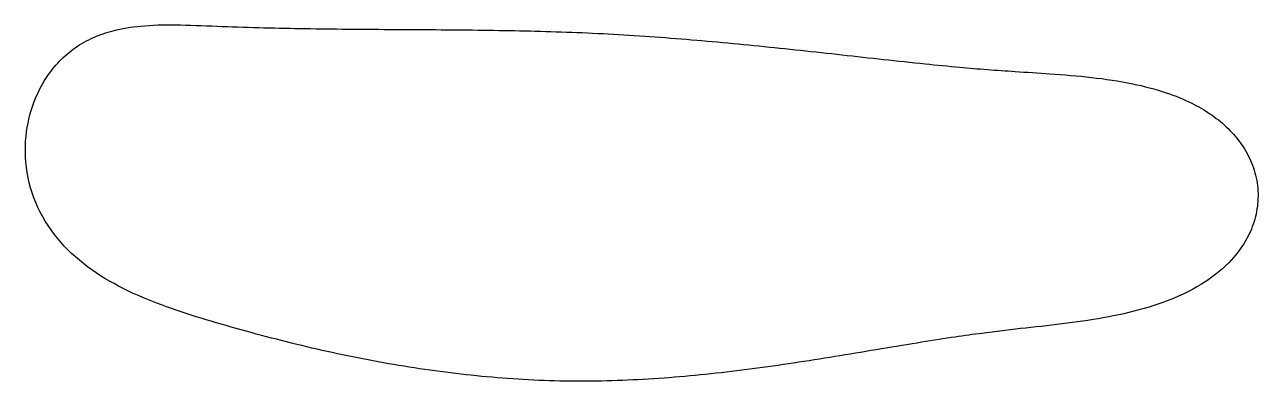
# Model space of a CAD drawing. Header units: millimetres. Extents: x -165 to -43, y 61 to 97.
import ezdxf

# ---------------------------------------------------------------- set-up
doc = ezdxf.new("R2010")
doc.units = ezdxf.units.MM
doc.layers.add('outline', color=7, linetype='Continuous')

msp = doc.modelspace()

# ---------------------------------------------------------------- linework, layer by layer
at = {"layer": 'outline'}
msp.add_open_spline([(-64.14, 66.72), (-61.4, 67.03), (-57.27, 67.54), (-51.94, 69.02), (-48.37, 70.66), (-45.61, 72.77), (-43.89, 74.97), (-42.95, 77.08), (-42.56, 79.13), (-42.68, 81.21), (-43.3, 83.2), (-44.36, 85), (-45.74, 86.55), (-47.37, 87.84), (-49.37, 88.99), (-51.93, 90.02), (-55.28, 90.89), (-59.16, 91.45), (-63.06, 91.77), (-66.5, 91.98), (-69.49, 92.18), (-72.47, 92.44), (-75.9, 92.77), (-79.8, 93.19), (-83.91, 93.65), (-88.03, 94.1), (-92.15, 94.53), (-96.27, 94.93), (-100.4, 95.28), (-104.53, 95.57), (-108.67, 95.81), (-112.81, 95.97), (-116.95, 96.06), (-121.09, 96.12), (-125.24, 96.15), (-129.38, 96.17), (-133.52, 96.2), (-137.66, 96.25), (-141.81, 96.34), (-145.95, 96.48), (-149.86, 96.66), (-153.31, 96.59), (-156.05, 96.16), (-158.23, 95.42), (-160.05, 94.41), (-161.63, 93.05), (-163.06, 91.24), (-164.31, 88.76), (-165.09, 85.37), (-164.9, 81.42), (-163.43, 77.49), (-160.87, 74.19), (-157.57, 71.64), (-153.88, 69.74), (-150, 68.28), (-146.04, 67.07), (-142.05, 65.95), (-138.04, 64.92), (-134, 63.99), (-129.94, 63.18), (-125.85, 62.5), (-121.74, 61.96), (-117.62, 61.56), (-113.48, 61.32), (-109.34, 61.25), (-105.2, 61.36), (-101.06, 61.61), (-96.94, 62), (-92.82, 62.49), (-88.72, 63.07), (-84.63, 63.72), (-80.54, 64.4), (-76.68, 65.04), (-73.27, 65.58), (-70.54, 65.97), (-67.57, 66.35), (-65.51, 66.57), (-64.14, 66.72)], degree=3, knots=[0, 0, 0, 0, 8.285493, 12.428239, 16.570985, 20.023274, 22.785105, 24.856478, 26.927851, 28.999224, 31.070597, 33.14197, 35.213344, 37.284717, 39.35609, 42.117921, 45.570209, 49.712956, 53.855702, 57.30799, 60.069821, 62.831652, 66.283941, 70.426687, 74.569433, 78.71218, 82.854926, 86.997672, 91.140419, 95.283165, 99.425911, 103.568657, 107.711404, 111.85415, 115.996896, 120.139643, 124.282389, 128.425135, 132.567882, 136.710628, 140.853374, 144.305663, 147.067494, 149.138867, 151.21024, 153.281613, 155.352986, 158.114817, 161.567106, 165.709852, 169.852598, 173.995345, 178.138091, 182.280837, 186.423583, 190.56633, 194.709076, 198.851822, 202.994569, 207.137315, 211.280061, 215.422807, 219.565554, 223.7083, 227.851046, 231.993793, 236.136539, 240.279285, 244.422032, 248.564778, 252.707524, 256.85027, 260.993017, 264.445305, 267.207136, 269.278509, 273.421256, 273.421256, 273.421256, 273.421256], dxfattribs=at)

doc.saveas('drawing.dxf')
